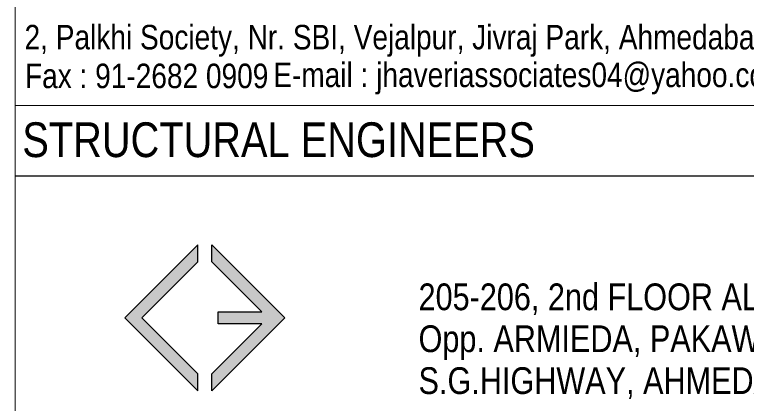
# Model space of a CAD drawing. Header units: millimetres. Extents: x 1112055 to 3390982, y -148532 to 766891.
# Drawn here: x 2223493 to 2229853, y -100499 to -97121 of the extents above; entities that cross this region are included whole.
import ezdxf

# ---------------------------------------------------------------- set-up
doc = ezdxf.new("R2010")
doc.units = ezdxf.units.MM
doc.layers.add('B TITLE BLOCK', color=250, linetype='Continuous', lineweight=0)
doc.layers.add('P_TITLE BLOCK TEXT', color=7, linetype='Continuous', lineweight=9)
doc.layers.add('FORMAT TEXT', color=7, linetype='Continuous')
doc.styles.add('SWINC', font='swissc.ttf')

msp = doc.modelspace()

# ---------------------------------------------------------------- hatches: boundary and pattern name
at = {"layer": 'B TITLE BLOCK', "linetype": 'Continuous', "lineweight": 0}
h = msp.add_hatch(color=251, dxfattribs=at)
h.dxf.hatch_style = 1
h.paths.add_polyline_path([(2224597.8, -99756.7), (2225084.7, -99269.8), (2225084.7, -99122.7), (2224450.8, -99756.7), (2225084.7, -100390.7), (2225084.7, -100243.6)])
h = msp.add_hatch(color=251, dxfattribs=at)
h.dxf.hatch_style = 1
h.paths.add_polyline_path([(2225261.4, -99704.7), (2225261.4, -99808.7), (2225642.5, -99808.7), (2225207.6, -100243.6), (2225207.6, -100390.7), (2225841.6, -99756.7), (2225207.6, -99122.7), (2225207.6, -99269.8), (2225642.5, -99704.7)])

# ---------------------------------------------------------------- linework, layer by layer
at = {"layer": 'B TITLE BLOCK', "color": 250, "lineweight": 0}
msp.add_line((2233558.4, -98525.3), (2223497.4, -98525.3), dxfattribs=at)
at = {"layer": 'B TITLE BLOCK', "color": 250, "lineweight": 0, "const_width": 8.39}
for points in [[(2223497.4, -113588.1), (2233558.4, -113588.1), (2233558.4, -29289.1), (2223497.4, -29289.1)], [(2233558.4, -113588.1), (2223497.4, -113588.1), (2223497.4, -94398.1), (2233558.4, -94398.1)]]:
    msp.add_lwpolyline(points, close=True, dxfattribs=at)
msp.add_lwpolyline([(2223497.4, -97911.4), (2233558.4, -97911.4)], dxfattribs=at)
at = {"layer": 'B TITLE BLOCK', "color": 251, "linetype": 'Continuous', "lineweight": 0}
for points in [[(2224450.7, -99756.6), (2225084.7, -100390.7), (2225084.7, -100243.6), (2224597.8, -99756.7), (2225084.7, -99269.8), (2225084.7, -99122.7), (2224450.7, -99756.8)], [(2225841.7, -99756.6), (2225207.6, -100390.7), (2225207.6, -100243.6), (2225642.5, -99808.7), (2225261.4, -99808.7), (2225261.4, -99704.7), (2225642.5, -99704.7), (2225207.6, -99269.8), (2225207.6, -99122.7), (2225841.7, -99756.8)]]:
    msp.add_lwpolyline(points, dxfattribs=at)

# ---------------------------------------------------------------- texts
at = {"layer": 'B TITLE BLOCK', "color": 0, "style": 'SWINC'}
for s, p in [('205-206, 2nd FLOOR ALPHA MEGHACON HOUSE,', (2227003.8, -99689.6)), ('Opp. ARMIEDA, PAKAWAN TO SINDHUBHAVAN ROAD,', (2227003.8, -100053.8)), ('S.G.HIGHWAY, AHMEDABAD-380054', (2227003.8, -100418))]:
    msp.add_text(s, height=232.26, dxfattribs=at).set_placement(p)
at = {"layer": 'FORMAT TEXT', "style": 'SWINC'}
msp.add_text('STRUCTURAL ENGINEERS', height=301.83, dxfattribs=at).set_placement((2223560, -98359))
at = {"layer": 'P_TITLE BLOCK TEXT', "style": 'SWINC'}
for s, p in [('2, Palkhi Society, Nr. SBI, Vejalpur, Jivraj Park, Ahmedabad-380051', (2223579.6, -97423.2)), ('Fax : 91-2682 0909', (2223583.2, -97760)), ('E-mail : jhaveriassociates04@yahoo.co.in,', (2225741, -97750.9))]:
    msp.add_text(s, height=212.903, dxfattribs=at).set_placement(p)

doc.saveas('drawing.dxf')
